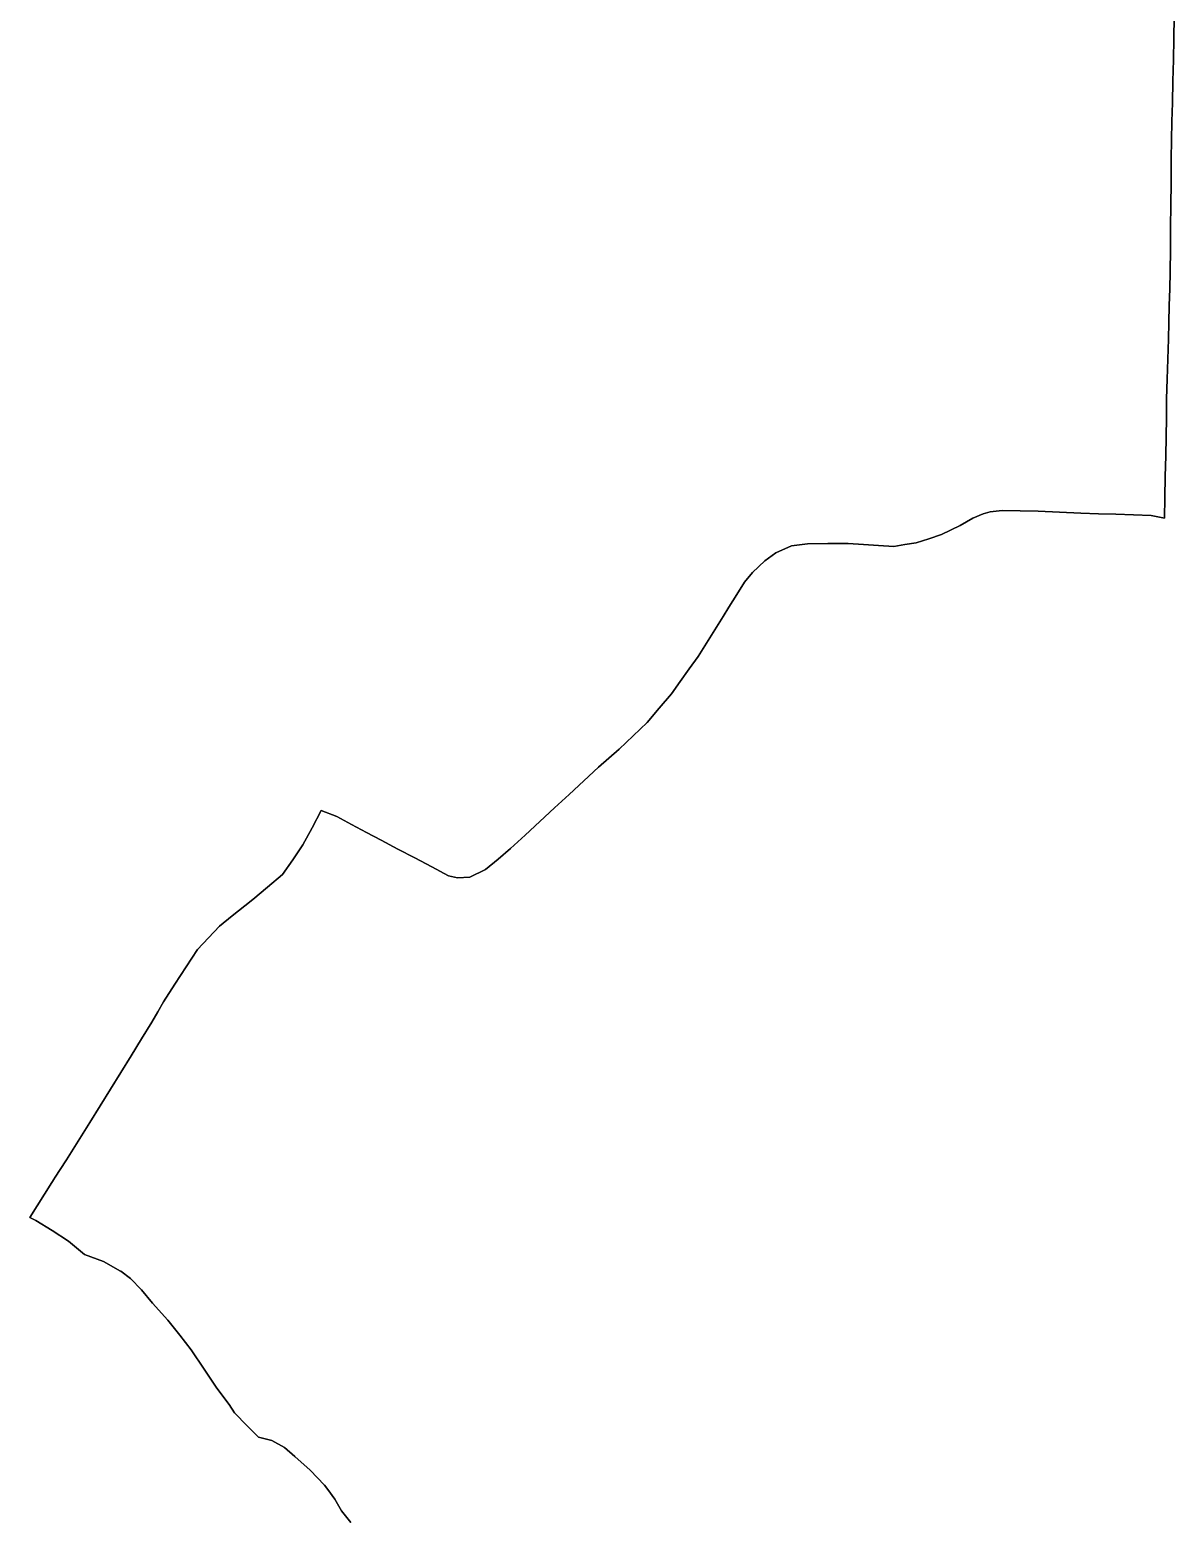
# Model space of a CAD drawing. Header units: inches. Extents: x 11258954 to 11313122, y 3645444 to 3695200.
# Drawn here: x 11281945 to 11284508, y 3678319 to 3681651 of the extents above; entities that cross this region are included whole.
import ezdxf

# ---------------------------------------------------------------- set-up
doc = ezdxf.new("R2010")
doc.units = ezdxf.units.IN
doc.header["$MEASUREMENT"] = 0
doc.layers.add('VotingPrecinct', color=233, linetype='Continuous')
doc.layers.add('Ward', color=133, linetype='Continuous')

msp = doc.modelspace()

# ---------------------------------------------------------------- linework, layer by layer
at = {"layer": 'VotingPrecinct'}
for points in [[(11282664.313, 3678309.3265, 0), (11282643.052, 3678335.2295, 0), (11282628.7115, 3678361.5915, 0), (11282612.373, 3678383.1955, 0), (11282605.0995, 3678392.813, 0), (11282572.923, 3678426.1165, 0), (11282539.0315, 3678456.8925, 0), (11282516.0485, 3678476.737, 0), (11282487.388, 3678492.9505, 0), (11282457.194, 3678500.2555, 0), (11282431.8705, 3678525.6595, 0), (11282403.899, 3678554.412, 0), (11282391.961, 3678573.0305, 0), (11282363.8835, 3678609.8085, 0), (11282335.496, 3678652.535, 0), (11282306.831, 3678695.453, 0), (11282281.284, 3678728.8795, 0), (11282254.483, 3678762.111, 0), (11282220.026, 3678800.0095, 0), (11282195.7715, 3678830.312, 0), (11282170.8075, 3678855.299, 0), (11282148.8775, 3678871.5185, 0), (11282148.1385, 3678872.065, 0), (11282110.3885, 3678893.7545, 0), (11282067.692, 3678909.559, 0), (11282032, 3678939.253, 0), (11281995.1655, 3678962.988, 0), (11281959.1425, 3678985.1035, 0), (11281945.2955, 3678991.819, 0), (11281995, 3679070.4995, 0), (11282000.001, 3679078.416, 0), (11282001.0005, 3679080.0005, 0), (11282027.3335, 3679121.5, 0), (11282053.6675, 3679163, 0), (11282080.0005, 3679204.4995, 0), (11282103.167, 3679241.958, 0), (11282126.3335, 3679279.416, 0), (11282149.5, 3679316.8745, 0), (11282172.6665, 3679354.333, 0), (11282195.833, 3679391.791, 0), (11282218.9995, 3679429.2495, 0), (11282231.9995, 3679452.2495, 0), (11282245, 3679475.2495, 0), (11282270.333, 3679514.1665, 0), (11282295.666, 3679553.0835, 0), (11282320.9995, 3679592.0005, 0), (11282345.5005, 3679618.1255, 0), (11282370.001, 3679644.25, 0), (11282398.501, 3679667.25, 0), (11282427.0005, 3679690.2495, 0), (11282445.0005, 3679703.9995, 0), (11282478.001, 3679732, 0), (11282511.001, 3679760, 0), (11282534.0005, 3679793.125, 0), (11282556.9995, 3679826.2495, 0), (11282577.5005, 3679864.875, 0), (11282598.0005, 3679903.5, 0), (11282633, 3679889.7505, 0), (11282666, 3679872.084, 0), (11282699, 3679854.417, 0), (11282732, 3679836.7505, 0), (11282769.75, 3679816.8755, 0), (11282807.5, 3679797.001, 0), (11282845.2495, 3679777.126, 0), (11282882.9995, 3679757.251, 0), (11282903, 3679752.75, 0), (11282930.999, 3679753.999, 0), (11282966.0005, 3679771.0005, 0), (11282994.0005, 3679794.5005, 0), (11283022.0005, 3679818.0005, 0), (11283054.8335, 3679848.334, 0), (11283087.667, 3679878.667, 0), (11283120.5, 3679909.001, 0), (11283153.3335, 3679939.334, 0), (11283186.1665, 3679969.6675, 0), (11283219, 3680000.0005, 0), (11283242.0005, 3680020.3755, 0), (11283265.0005, 3680040.7505, 0), (11283296.501, 3680070.75, 0), (11283328.001, 3680100.7495, 0), (11283355.001, 3680132.4995, 0), (11283382.0005, 3680164.25, 0), (11283402.0005, 3680192.333, 0), (11283422, 3680220.416, 0), (11283442, 3680248.499, 0), (11283460.652, 3680278.283, 0), (11283479.304, 3680308.0675, 0), (11283497.956, 3680337.8515, 0), (11283511.0115, 3680358.884, 0), (11283528.5055, 3680386.6925, 0), (11283545.9995, 3680414.5005, 0), (11283564.0005, 3680436.4995, 0), (11283591, 3680462.0005, 0), (11283616, 3680480.4995, 0), (11283651.001, 3680496.25, 0), (11283687, 3680500.5005, 0), (11283732.5, 3680500.8755, 0), (11283777.9995, 3680501.2495, 0), (11283812, 3680499.083, 0), (11283845.9995, 3680496.9165, 0), (11283880, 3680494.7495, 0), (11283905, 3680498.6245, 0), (11283930, 3680502.5, 0), (11283958.5005, 3680511.875, 0), (11283987.001, 3680521.25, 0), (11284028.9995, 3680541.2505, 0), (11284057.0005, 3680557.75, 0), (11284080, 3680567.2505, 0), (11284096, 3680572.2495, 0), (11284123.0005, 3680575.2505, 0), (11284163, 3680574.3755, 0), (11284202.9995, 3680573.5005, 0), (11284250.9995, 3680571.3755, 0), (11284298.9995, 3680569.2505, 0), (11284338.2495, 3680567.938, 0), (11284377.5, 3680566.6255, 0), (11284416.75, 3680565.313, 0), (11284456, 3680564.0005, 0), (11284485.999, 3680557.7505, 0), (11284486.999, 3680604.4165, 0), (11284487.9995, 3680651.0825, 0), (11284488.9995, 3680697.749, 0), (11284489.666, 3680740.166, 0), (11284490.3325, 3680782.5825, 0), (11284490.9995, 3680824.9995, 0), (11284492.333, 3680869.5, 0), (11284493.6665, 3680914, 0), (11284495, 3680958.5, 0), (11284496.0005, 3680996.1875, 0), (11284497.0005, 3681033.875, 0), (11284498.0005, 3681071.563, 0), (11284499.001, 3681109.2505, 0), (11284499.501, 3681159.1875, 0), (11284500.001, 3681209.125, 0), (11284500.501, 3681259.0615, 0), (11284501.001, 3681308.999, 0), (11284501.0005, 3681335.875, 0), (11284500.9995, 3681362.7505, 0), (11284501.9995, 3681404.5, 0), (11284502.9995, 3681446.25, 0), (11284503.9995, 3681487.9995, 0), (11284504.9995, 3681536.062, 0), (11284505.9995, 3681584.1245, 0), (11284506.9995, 3681632.187, 0), (11284507.9995, 3681680.2495, 0)], [(11284507.9995, 3681680.2495, 0), (11284506.9995, 3681632.187, 0), (11284505.9995, 3681584.1245, 0), (11284504.9995, 3681536.062, 0), (11284503.9995, 3681487.9995, 0), (11284502.9995, 3681446.25, 0), (11284501.9995, 3681404.5, 0), (11284500.9995, 3681362.7505, 0), (11284501.0005, 3681335.875, 0), (11284501.001, 3681308.999, 0), (11284500.501, 3681259.0615, 0), (11284500.001, 3681209.125, 0), (11284499.501, 3681159.1875, 0), (11284499.001, 3681109.2505, 0), (11284498.0005, 3681071.563, 0), (11284497.0005, 3681033.875, 0), (11284496.0005, 3680996.1875, 0), (11284495, 3680958.5, 0), (11284493.6665, 3680914, 0), (11284492.333, 3680869.5, 0), (11284490.9995, 3680824.9995, 0), (11284490.3325, 3680782.5825, 0), (11284489.666, 3680740.166, 0), (11284488.9995, 3680697.749, 0), (11284487.9995, 3680651.0825, 0), (11284486.999, 3680604.4165, 0), (11284485.999, 3680557.7505, 0), (11284456, 3680564.0005, 0), (11284416.75, 3680565.313, 0), (11284377.5, 3680566.6255, 0), (11284338.2495, 3680567.938, 0), (11284298.9995, 3680569.2505, 0), (11284250.9995, 3680571.3755, 0), (11284202.9995, 3680573.5005, 0), (11284163, 3680574.3755, 0), (11284123.0005, 3680575.2505, 0), (11284096, 3680572.2495, 0), (11284080, 3680567.2505, 0), (11284057.0005, 3680557.75, 0), (11284028.9995, 3680541.2505, 0), (11283987.001, 3680521.25, 0), (11283958.5005, 3680511.875, 0), (11283930, 3680502.5, 0), (11283905, 3680498.6245, 0), (11283880, 3680494.7495, 0), (11283845.9995, 3680496.9165, 0), (11283812, 3680499.083, 0), (11283777.9995, 3680501.2495, 0), (11283732.5, 3680500.8755, 0), (11283687, 3680500.5005, 0), (11283651.001, 3680496.25, 0), (11283616, 3680480.4995, 0), (11283591, 3680462.0005, 0), (11283564.0005, 3680436.4995, 0), (11283545.9995, 3680414.5005, 0), (11283528.5055, 3680386.6925, 0), (11283511.0115, 3680358.884, 0), (11283497.956, 3680337.8515, 0), (11283479.304, 3680308.0675, 0), (11283460.652, 3680278.283, 0), (11283442, 3680248.499, 0), (11283422, 3680220.416, 0), (11283402.0005, 3680192.333, 0), (11283382.0005, 3680164.25, 0), (11283355.001, 3680132.4995, 0), (11283328.001, 3680100.7495, 0), (11283296.501, 3680070.75, 0), (11283265.0005, 3680040.7505, 0), (11283242.0005, 3680020.3755, 0), (11283219, 3680000.0005, 0), (11283186.1665, 3679969.6675, 0), (11283153.3335, 3679939.334, 0), (11283120.5, 3679909.001, 0), (11283087.667, 3679878.667, 0), (11283054.8335, 3679848.334, 0), (11283022.0005, 3679818.0005, 0), (11282994.0005, 3679794.5005, 0), (11282966.0005, 3679771.0005, 0), (11282930.999, 3679753.999, 0), (11282903, 3679752.75, 0), (11282882.9995, 3679757.251, 0), (11282845.2495, 3679777.126, 0), (11282807.5, 3679797.001, 0), (11282769.75, 3679816.8755, 0), (11282732, 3679836.7505, 0), (11282699, 3679854.417, 0), (11282666, 3679872.084, 0), (11282633, 3679889.7505, 0), (11282598.0005, 3679903.5, 0), (11282577.5005, 3679864.875, 0), (11282556.9995, 3679826.2495, 0), (11282534.0005, 3679793.125, 0), (11282511.001, 3679760, 0), (11282478.001, 3679732, 0), (11282445.0005, 3679703.9995, 0), (11282427.0005, 3679690.2495, 0), (11282398.501, 3679667.25, 0), (11282370.001, 3679644.25, 0), (11282345.5005, 3679618.1255, 0), (11282320.9995, 3679592.0005, 0), (11282295.666, 3679553.0835, 0), (11282270.333, 3679514.1665, 0), (11282245, 3679475.2495, 0), (11282231.9995, 3679452.2495, 0), (11282218.9995, 3679429.2495, 0), (11282195.833, 3679391.791, 0), (11282172.6665, 3679354.333, 0), (11282149.5, 3679316.8745, 0), (11282126.3335, 3679279.416, 0), (11282103.167, 3679241.958, 0), (11282080.0005, 3679204.4995, 0), (11282053.6675, 3679163, 0), (11282027.3335, 3679121.5, 0), (11282001.0005, 3679080.0005, 0), (11282000.001, 3679078.416, 0), (11281995, 3679070.4995, 0), (11281945.2955, 3678991.819, 0), (11281959.1425, 3678985.1035, 0), (11281995.1655, 3678962.988, 0), (11282032, 3678939.253, 0), (11282067.692, 3678909.559, 0), (11282110.3885, 3678893.7545, 0), (11282148.1385, 3678872.065, 0), (11282148.8775, 3678871.5185, 0), (11282170.8075, 3678855.299, 0), (11282195.7715, 3678830.312, 0), (11282220.026, 3678800.0095, 0), (11282254.483, 3678762.111, 0), (11282281.284, 3678728.8795, 0), (11282306.831, 3678695.453, 0), (11282335.496, 3678652.535, 0), (11282363.8835, 3678609.8085, 0), (11282391.961, 3678573.0305, 0), (11282403.899, 3678554.412, 0), (11282431.8705, 3678525.6595, 0), (11282457.194, 3678500.2555, 0), (11282487.388, 3678492.9505, 0), (11282516.0485, 3678476.737, 0), (11282539.0315, 3678456.8925, 0), (11282572.923, 3678426.1165, 0), (11282605.0995, 3678392.813, 0), (11282612.373, 3678383.1955, 0), (11282628.7115, 3678361.5915, 0), (11282643.052, 3678335.2295, 0), (11282664.313, 3678309.3265, 0)]]:
    msp.add_polyline3d(points, dxfattribs=at)
at = {"layer": 'Ward'}
for points in [[(11282664.313, 3678309.3265, 0), (11282643.052, 3678335.2295, 0), (11282628.7115, 3678361.5915, 0), (11282612.373, 3678383.1955, 0), (11282605.0995, 3678392.813, 0), (11282572.923, 3678426.1165, 0), (11282539.0315, 3678456.8925, 0), (11282516.0485, 3678476.737, 0), (11282487.388, 3678492.9505, 0), (11282457.194, 3678500.2555, 0), (11282431.8705, 3678525.6595, 0), (11282403.899, 3678554.412, 0), (11282391.961, 3678573.0305, 0), (11282363.8835, 3678609.8085, 0), (11282335.496, 3678652.535, 0), (11282306.831, 3678695.453, 0), (11282281.284, 3678728.8795, 0), (11282254.483, 3678762.111, 0), (11282220.026, 3678800.0095, 0), (11282195.7715, 3678830.312, 0), (11282170.8075, 3678855.299, 0), (11282148.8775, 3678871.5185, 0), (11282148.1385, 3678872.065, 0), (11282110.3885, 3678893.7545, 0), (11282067.692, 3678909.559, 0), (11282032, 3678939.253, 0), (11281995.1655, 3678962.988, 0), (11281959.1425, 3678985.1035, 0), (11281945.2955, 3678991.819, 0), (11281995, 3679070.4995, 0), (11282000.001, 3679078.416, 0), (11282001.0005, 3679080.0005, 0), (11282027.3335, 3679121.5, 0), (11282053.6675, 3679163, 0), (11282080.0005, 3679204.4995, 0), (11282103.167, 3679241.958, 0), (11282126.3335, 3679279.416, 0), (11282149.5, 3679316.8745, 0), (11282172.6665, 3679354.333, 0), (11282195.833, 3679391.791, 0), (11282218.9995, 3679429.2495, 0), (11282231.9995, 3679452.2495, 0), (11282245, 3679475.2495, 0), (11282270.333, 3679514.1665, 0), (11282295.666, 3679553.0835, 0), (11282320.9995, 3679592.0005, 0), (11282345.5005, 3679618.1255, 0), (11282370.001, 3679644.25, 0), (11282398.501, 3679667.25, 0), (11282427.0005, 3679690.2495, 0), (11282445.0005, 3679703.9995, 0), (11282478.001, 3679732, 0), (11282511.001, 3679760, 0), (11282534.0005, 3679793.125, 0), (11282556.9995, 3679826.2495, 0), (11282577.5005, 3679864.875, 0), (11282598.0005, 3679903.5, 0), (11282633, 3679889.7505, 0), (11282666, 3679872.084, 0), (11282699, 3679854.417, 0), (11282732, 3679836.7505, 0), (11282769.75, 3679816.8755, 0), (11282807.5, 3679797.001, 0), (11282845.2495, 3679777.126, 0), (11282882.9995, 3679757.251, 0), (11282903, 3679752.75, 0), (11282930.999, 3679753.999, 0), (11282966.0005, 3679771.0005, 0), (11282994.0005, 3679794.5005, 0), (11283022.0005, 3679818.0005, 0), (11283054.8335, 3679848.334, 0), (11283087.667, 3679878.667, 0), (11283120.5, 3679909.001, 0), (11283153.3335, 3679939.334, 0), (11283186.1665, 3679969.6675, 0), (11283219, 3680000.0005, 0), (11283242.0005, 3680020.3755, 0), (11283265.0005, 3680040.7505, 0), (11283296.501, 3680070.75, 0), (11283328.001, 3680100.7495, 0), (11283355.001, 3680132.4995, 0), (11283382.0005, 3680164.25, 0), (11283402.0005, 3680192.333, 0), (11283422, 3680220.416, 0), (11283442, 3680248.499, 0), (11283460.652, 3680278.283, 0), (11283479.304, 3680308.0675, 0), (11283497.956, 3680337.8515, 0), (11283511.0115, 3680358.884, 0), (11283528.5055, 3680386.6925, 0), (11283545.9995, 3680414.5005, 0), (11283564.0005, 3680436.4995, 0), (11283591, 3680462.0005, 0), (11283616, 3680480.4995, 0), (11283651.001, 3680496.25, 0), (11283687, 3680500.5005, 0), (11283732.5, 3680500.8755, 0), (11283777.9995, 3680501.2495, 0), (11283812, 3680499.083, 0), (11283845.9995, 3680496.9165, 0), (11283880, 3680494.7495, 0), (11283905, 3680498.6245, 0), (11283930, 3680502.5, 0), (11283958.5005, 3680511.875, 0), (11283987.001, 3680521.25, 0), (11284028.9995, 3680541.2505, 0), (11284057.0005, 3680557.75, 0), (11284080, 3680567.2505, 0), (11284096, 3680572.2495, 0), (11284123.0005, 3680575.2505, 0), (11284163, 3680574.3755, 0), (11284202.9995, 3680573.5005, 0), (11284250.9995, 3680571.3755, 0), (11284298.9995, 3680569.2505, 0), (11284338.2495, 3680567.938, 0), (11284377.5, 3680566.6255, 0), (11284416.75, 3680565.313, 0), (11284456, 3680564.0005, 0), (11284485.999, 3680557.7505, 0), (11284486.999, 3680604.4165, 0), (11284487.9995, 3680651.0825, 0), (11284488.9995, 3680697.749, 0), (11284489.666, 3680740.166, 0), (11284490.3325, 3680782.5825, 0), (11284490.9995, 3680824.9995, 0), (11284492.333, 3680869.5, 0), (11284493.6665, 3680914, 0), (11284495, 3680958.5, 0), (11284496.0005, 3680996.1875, 0), (11284497.0005, 3681033.875, 0), (11284498.0005, 3681071.563, 0), (11284499.001, 3681109.2505, 0), (11284499.501, 3681159.1875, 0), (11284500.001, 3681209.125, 0), (11284500.501, 3681259.0615, 0), (11284501.001, 3681308.999, 0), (11284501.0005, 3681335.875, 0), (11284500.9995, 3681362.7505, 0), (11284501.9995, 3681404.5, 0), (11284502.9995, 3681446.25, 0), (11284503.9995, 3681487.9995, 0), (11284504.9995, 3681536.062, 0), (11284505.9995, 3681584.1245, 0), (11284506.9995, 3681632.187, 0), (11284507.9995, 3681680.2495, 0)], [(11284507.9995, 3681680.2495, 0), (11284506.9995, 3681632.187, 0), (11284505.9995, 3681584.1245, 0), (11284504.9995, 3681536.062, 0), (11284503.9995, 3681487.9995, 0), (11284502.9995, 3681446.25, 0), (11284501.9995, 3681404.5, 0), (11284500.9995, 3681362.7505, 0), (11284501.0005, 3681335.875, 0), (11284501.001, 3681308.999, 0), (11284500.501, 3681259.0615, 0), (11284500.001, 3681209.125, 0), (11284499.501, 3681159.1875, 0), (11284499.001, 3681109.2505, 0), (11284498.0005, 3681071.563, 0), (11284497.0005, 3681033.875, 0), (11284496.0005, 3680996.1875, 0), (11284495, 3680958.5, 0), (11284493.6665, 3680914, 0), (11284492.333, 3680869.5, 0), (11284490.9995, 3680824.9995, 0), (11284490.3325, 3680782.5825, 0), (11284489.666, 3680740.166, 0), (11284488.9995, 3680697.749, 0), (11284487.9995, 3680651.0825, 0), (11284486.999, 3680604.4165, 0), (11284485.999, 3680557.7505, 0), (11284456, 3680564.0005, 0), (11284416.75, 3680565.313, 0), (11284377.5, 3680566.6255, 0), (11284338.2495, 3680567.938, 0), (11284298.9995, 3680569.2505, 0), (11284250.9995, 3680571.3755, 0), (11284202.9995, 3680573.5005, 0), (11284163, 3680574.3755, 0), (11284123.0005, 3680575.2505, 0), (11284096, 3680572.2495, 0), (11284080, 3680567.2505, 0), (11284057.0005, 3680557.75, 0), (11284028.9995, 3680541.2505, 0), (11283987.001, 3680521.25, 0), (11283958.5005, 3680511.875, 0), (11283930, 3680502.5, 0), (11283905, 3680498.6245, 0), (11283880, 3680494.7495, 0), (11283845.9995, 3680496.9165, 0), (11283812, 3680499.083, 0), (11283777.9995, 3680501.2495, 0), (11283732.5, 3680500.8755, 0), (11283687, 3680500.5005, 0), (11283651.001, 3680496.25, 0), (11283616, 3680480.4995, 0), (11283591, 3680462.0005, 0), (11283564.0005, 3680436.4995, 0), (11283545.9995, 3680414.5005, 0), (11283528.5055, 3680386.6925, 0), (11283511.0115, 3680358.884, 0), (11283497.956, 3680337.8515, 0), (11283479.304, 3680308.0675, 0), (11283460.652, 3680278.283, 0), (11283442, 3680248.499, 0), (11283422, 3680220.416, 0), (11283402.0005, 3680192.333, 0), (11283382.0005, 3680164.25, 0), (11283355.001, 3680132.4995, 0), (11283328.001, 3680100.7495, 0), (11283296.501, 3680070.75, 0), (11283265.0005, 3680040.7505, 0), (11283242.0005, 3680020.3755, 0), (11283219, 3680000.0005, 0), (11283186.1665, 3679969.6675, 0), (11283153.3335, 3679939.334, 0), (11283120.5, 3679909.001, 0), (11283087.667, 3679878.667, 0), (11283054.8335, 3679848.334, 0), (11283022.0005, 3679818.0005, 0), (11282994.0005, 3679794.5005, 0), (11282966.0005, 3679771.0005, 0), (11282930.999, 3679753.999, 0), (11282903, 3679752.75, 0), (11282882.9995, 3679757.251, 0), (11282845.2495, 3679777.126, 0), (11282807.5, 3679797.001, 0), (11282769.75, 3679816.8755, 0), (11282732, 3679836.7505, 0), (11282699, 3679854.417, 0), (11282666, 3679872.084, 0), (11282633, 3679889.7505, 0), (11282598.0005, 3679903.5, 0), (11282577.5005, 3679864.875, 0), (11282556.9995, 3679826.2495, 0), (11282534.0005, 3679793.125, 0), (11282511.001, 3679760, 0), (11282478.001, 3679732, 0), (11282445.0005, 3679703.9995, 0), (11282427.0005, 3679690.2495, 0), (11282398.501, 3679667.25, 0), (11282370.001, 3679644.25, 0), (11282345.5005, 3679618.1255, 0), (11282320.9995, 3679592.0005, 0), (11282295.666, 3679553.0835, 0), (11282270.333, 3679514.1665, 0), (11282245, 3679475.2495, 0), (11282231.9995, 3679452.2495, 0), (11282218.9995, 3679429.2495, 0), (11282195.833, 3679391.791, 0), (11282172.6665, 3679354.333, 0), (11282149.5, 3679316.8745, 0), (11282126.3335, 3679279.416, 0), (11282103.167, 3679241.958, 0), (11282080.0005, 3679204.4995, 0), (11282053.6675, 3679163, 0), (11282027.3335, 3679121.5, 0), (11282001.0005, 3679080.0005, 0), (11282000.001, 3679078.416, 0), (11281995, 3679070.4995, 0), (11281945.2955, 3678991.819, 0), (11281959.1425, 3678985.1035, 0), (11281995.1655, 3678962.988, 0), (11282032, 3678939.253, 0), (11282067.692, 3678909.559, 0), (11282110.3885, 3678893.7545, 0), (11282148.1385, 3678872.065, 0), (11282148.8775, 3678871.5185, 0), (11282170.8075, 3678855.299, 0), (11282195.7715, 3678830.312, 0), (11282220.026, 3678800.0095, 0), (11282254.483, 3678762.111, 0), (11282281.284, 3678728.8795, 0), (11282306.831, 3678695.453, 0), (11282335.496, 3678652.535, 0), (11282363.8835, 3678609.8085, 0), (11282391.961, 3678573.0305, 0), (11282403.899, 3678554.412, 0), (11282431.8705, 3678525.6595, 0), (11282457.194, 3678500.2555, 0), (11282487.388, 3678492.9505, 0), (11282516.0485, 3678476.737, 0), (11282539.0315, 3678456.8925, 0), (11282572.923, 3678426.1165, 0), (11282605.0995, 3678392.813, 0), (11282612.373, 3678383.1955, 0), (11282628.7115, 3678361.5915, 0), (11282643.052, 3678335.2295, 0), (11282664.313, 3678309.3265, 0)]]:
    msp.add_polyline3d(points, dxfattribs=at)

doc.saveas('drawing.dxf')
